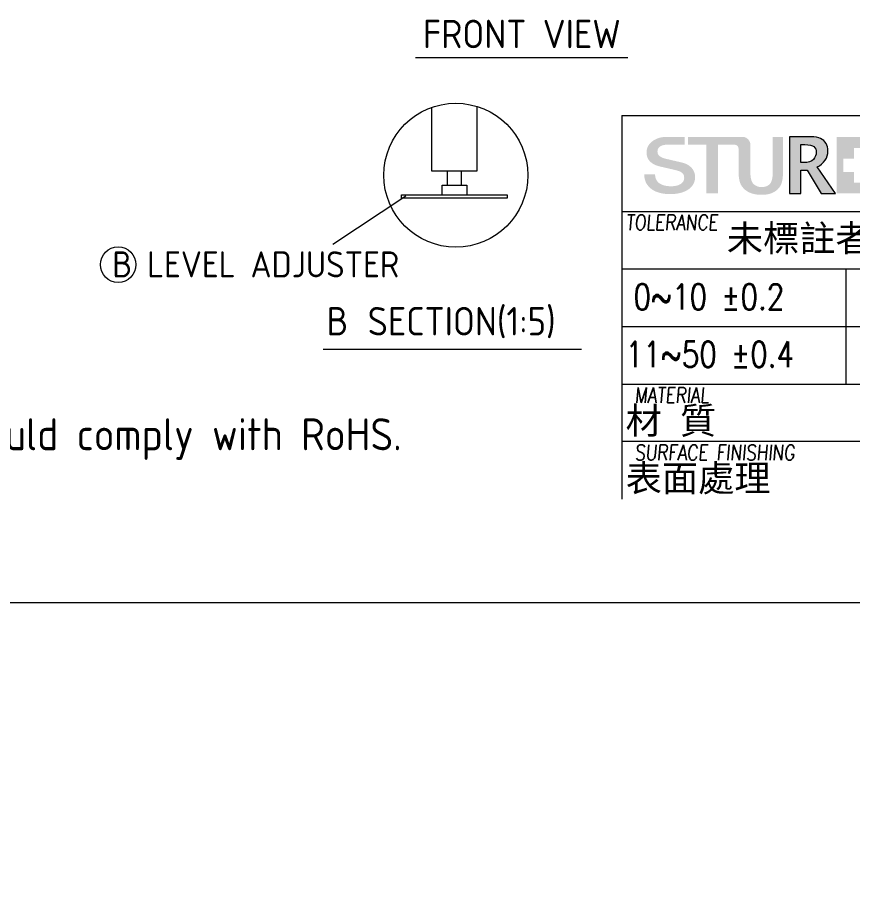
# Model space of a CAD drawing. Header units: millimetres. Extents: x -96603 to 124772, y -7961 to 11116.
# Drawn here: x 5864 to 9386, y -1215 to 2469 of the extents above; entities that cross this region are included whole.
import ezdxf

# ---------------------------------------------------------------- set-up
doc = ezdxf.new("R2010")
doc.units = ezdxf.units.MM
doc.layers.get('0').update_dxf_attribs({"lineweight": 15})
for name, color, linetype, lineweight in [('D', 3, 'Continuous', 13), ('F', 7, 'Continuous', 15), ('標註', 5, 'Continuous', 9)]:
    doc.layers.add(name, color=color, linetype=linetype, lineweight=lineweight)
doc.styles.get("Standard").update_dxf_attribs({"font": 'KAIU.TTF'})
doc.styles.add('STU25', font='isocp2.shx')
doc.styles.add('Text', font='romans.shx', dxfattribs={"width": 0.8, "oblique": 10})

# ---------------------------------------------------------------- blocks, each defined once
blk = doc.blocks.new('新駿LOGO')
at = {"layer": 'F'}
h = blk.add_hatch(color=256, dxfattribs=at)
edge = h.paths.add_edge_path()
edge.add_spline(control_points=[(-529.051, -442.142), (-529.051, -442.306), (-529.019, -442.447), (-528.955, -442.564), (-528.891, -442.681), (-528.802, -442.776), (-528.688, -442.851), (-528.574, -442.925), (-528.443, -442.98), (-528.294, -443.014), (-528.146, -443.048), (-527.986, -443.065), (-527.812, -443.065), (-527.625, -443.065), (-527.465, -443.046), (-527.333, -443.008), (-527.2, -442.969), (-527.093, -442.92), (-527.011, -442.86), (-526.929, -442.799), (-526.87, -442.73), (-526.833, -442.652), (-526.797, -442.573), (-526.778, -442.494), (-526.778, -442.413), (-526.778, -442.248), (-526.821, -442.126), (-526.905, -442.048), (-526.99, -441.97), (-527.082, -441.914), (-527.182, -441.882), (-527.356, -441.826), (-527.558, -441.773), (-527.788, -441.722), (-528.018, -441.672), (-528.302, -441.606), (-528.64, -441.526), (-528.85, -441.478), (-529.024, -441.415), (-529.164, -441.336), (-529.303, -441.257), (-529.413, -441.17), (-529.495, -441.074), (-529.578, -440.977), (-529.636, -440.874), (-529.67, -440.766), (-529.704, -440.657), (-529.721, -440.546), (-529.721, -440.434), (-529.721, -440.216), (-529.67, -440.028), (-529.567, -439.869), (-529.464, -439.71), (-529.329, -439.579), (-529.16, -439.474), (-528.991, -439.37), (-528.855, -439.306), (-528.64, -439.256), (-528.426, -439.205), (-528.133, -439.204), (-527.915, -439.204), (-527.659, -439.204), (-526.729, -439.204), (-526.729, -439.204), (-526.729, -439.204), (-526.732, -439.805), (-526.732, -439.805), (-526.732, -439.805), (-528.141, -439.796), (-528.282, -439.825), (-528.386, -439.847), (-528.478, -439.858), (-528.565, -439.9), (-528.651, -439.942), (-528.723, -439.999), (-528.78, -440.072), (-528.837, -440.144), (-528.866, -440.235), (-528.866, -440.343), (-528.866, -440.496), (-528.812, -440.616), (-528.705, -440.702), (-528.598, -440.789), (-528.458, -440.854), (-528.284, -440.898), (-528.266, -440.902), (-528.194, -440.919), (-528.069, -440.95), (-527.943, -440.98), (-527.803, -441.013), (-527.648, -441.049), (-527.493, -441.086), (-527.341, -441.121), (-527.193, -441.155), (-527.044, -441.189), (-526.938, -441.214), (-526.874, -441.231), (-526.715, -441.275), (-526.576, -441.335), (-526.457, -441.411), (-526.338, -441.488), (-526.239, -441.575), (-526.159, -441.674), (-526.079, -441.773), (-526.02, -441.878), (-525.981, -441.991), (-525.943, -442.103), (-525.923, -442.216), (-525.923, -442.329), (-525.923, -442.57), (-525.979, -442.776), (-526.091, -442.947), (-526.203, -443.118), (-526.349, -443.258), (-526.532, -443.366), (-526.715, -443.476), (-526.922, -443.555), (-527.155, -443.605), (-527.388, -443.655), (-527.625, -443.681), (-527.867, -443.681), (-528.145, -443.681), (-528.408, -443.65), (-528.653, -443.59), (-528.9, -443.53), (-529.115, -443.437), (-529.297, -443.313), (-529.48, -443.188), (-529.626, -443.028), (-529.735, -442.833), (-529.845, -442.637), (-529.902, -442.407), (-529.906, -442.142), (-529.906, -442.142), (-529.051, -442.142), (-529.051, -442.142)], knot_values=[0, 0, 0, 0, 1, 1, 1, 2, 2, 2, 3, 3, 3, 4, 4, 4, 5, 5, 5, 6, 6, 6, 7, 7, 7, 8, 8, 8, 9, 9, 9, 10, 10, 10, 11, 11, 11, 12, 12, 12, 13, 13, 13, 14, 14, 14, 15, 15, 15, 16, 16, 16, 17, 17, 17, 18, 18, 18, 19, 19, 19, 20, 20, 20, 21, 21, 21, 22, 22, 22, 23, 23, 23, 24, 24, 24, 25, 25, 25, 26, 26, 26, 27, 27, 27, 28, 28, 28, 29, 29, 29, 30, 30, 30, 31, 31, 31, 32, 32, 32, 33, 33, 33, 34, 34, 34, 35, 35, 35, 36, 36, 36, 37, 37, 37, 38, 38, 38, 39, 39, 39, 40, 40, 40, 41, 41, 41, 42, 42, 42, 43, 43, 43, 44, 44, 44, 45, 45, 45, 45], degree=3, periodic=0)
edge = h.paths.add_edge_path()
edge.add_spline(control_points=[(-522.525, -440.141), (-522.54, -440.04), (-522.569, -439.94), (-522.628, -439.896), (-522.768, -439.792), (-522.902, -439.814), (-522.902, -439.814), (-522.902, -439.814), (-523.024, -439.814), (-523.024, -439.814), (-523.024, -439.814), (-524.139, -439.814), (-524.139, -439.814), (-524.139, -439.814), (-524.139, -443.624), (-524.139, -443.624), (-524.139, -443.624), (-525.057, -443.624), (-525.057, -443.624), (-525.057, -443.624), (-525.057, -439.814), (-525.057, -439.814), (-525.057, -439.814), (-526.468, -439.814), (-526.468, -439.814), (-526.468, -439.814), (-526.468, -439.204), (-526.468, -439.204), (-526.468, -439.204), (-522.387, -439.204), (-522.387, -439.204)], knot_values=[5.578051, 5.578051, 5.578051, 5.578051, 6, 6, 6, 7, 7, 7, 8, 8, 8, 9, 9, 9, 10, 10, 10, 11, 11, 11, 12, 12, 12, 13, 13, 13, 14, 14, 14, 15, 15, 15, 15], degree=3, periodic=0)
edge.add_spline(control_points=[(-522.396, -439.204), (-522.311, -439.204), (-522.216, -439.204), (-522.216, -439.204), (-522.216, -439.204), (-521.96, -439.187), (-521.763, -439.406), (-521.582, -439.606), (-521.607, -439.851), (-521.607, -439.851), (-521.607, -439.851), (-521.607, -441.917), (-521.607, -441.917), (-521.607, -442.407), (-521.523, -442.732), (-521.357, -442.891), (-521.191, -443.051), (-520.975, -443.131), (-520.71, -443.131), (-520.449, -443.131), (-520.242, -443.052), (-520.087, -442.894), (-519.933, -442.736), (-519.855, -442.433), (-519.855, -441.982), (-519.855, -441.982), (-519.855, -439.204), (-519.855, -439.204), (-519.855, -439.204), (-519.054, -439.204), (-519.054, -439.204), (-519.054, -439.204), (-519.054, -441.919), (-519.054, -441.919), (-519.054, -442.431), (-519.119, -442.798), (-519.247, -443.02), (-519.375, -443.242), (-519.561, -443.417), (-519.804, -443.544), (-520.047, -443.671), (-520.354, -443.735), (-520.727, -443.735), (-521.094, -443.735), (-521.408, -443.676), (-521.671, -443.558), (-521.933, -443.439), (-522.142, -443.263), (-522.295, -443.029), (-522.448, -442.795), (-522.525, -442.422), (-522.525, -441.91), (-522.525, -441.91), (-522.525, -440.923), (-522.525, -440.141)], knot_values=[0.44538, 0.44538, 0.44538, 0.44538, 1, 1, 1, 2, 2, 2, 3, 3, 3, 4, 4, 4, 5, 5, 5, 6, 6, 6, 7, 7, 7, 8, 8, 8, 9, 9, 9, 10, 10, 10, 11, 11, 11, 12, 12, 12, 13, 13, 13, 14, 14, 14, 15, 15, 15, 16, 16, 16, 17, 17, 17, 17.603917, 17.603917, 17.603917, 17.603917], degree=3, periodic=0)
h = blk.add_hatch(color=256, dxfattribs=at)
edge = h.paths.add_edge_path()
edge.add_spline(control_points=[(-522.216, -439.204), (-522.216, -439.204), (-526.468, -439.204), (-526.468, -439.204)], knot_values=[14, 14, 14, 14, 15, 15, 15, 15], degree=3, periodic=0)
edge.add_spline(control_points=[(-526.468, -439.204), (-526.468, -439.204), (-526.468, -439.814), (-526.468, -439.814)], knot_values=[13, 13, 13, 13, 14, 14, 14, 14], degree=3, periodic=0)
edge.add_spline(control_points=[(-526.468, -439.814), (-526.468, -439.814), (-525.057, -439.814), (-525.057, -439.814)], knot_values=[12, 12, 12, 12, 13, 13, 13, 13], degree=3, periodic=0)
edge.add_spline(control_points=[(-525.057, -439.814), (-525.057, -439.814), (-525.057, -443.624), (-525.057, -443.624)], knot_values=[11, 11, 11, 11, 12, 12, 12, 12], degree=3, periodic=0)
edge.add_spline(control_points=[(-525.057, -443.624), (-525.057, -443.624), (-524.139, -443.624), (-524.139, -443.624)], knot_values=[10, 10, 10, 10, 11, 11, 11, 11], degree=3, periodic=0)
edge.add_spline(control_points=[(-524.139, -443.624), (-524.139, -443.624), (-524.139, -439.814), (-524.139, -439.814)], knot_values=[9, 9, 9, 9, 10, 10, 10, 10], degree=3, periodic=0)
edge.add_spline(control_points=[(-524.139, -439.814), (-524.139, -439.814), (-523.024, -439.814), (-523.024, -439.814)], knot_values=[8, 8, 8, 8, 9, 9, 9, 9], degree=3, periodic=0)
edge.add_spline(control_points=[(-523.024, -439.814), (-523.024, -439.814), (-522.902, -439.814), (-522.902, -439.814)], knot_values=[7, 7, 7, 7, 8, 8, 8, 8], degree=3, periodic=0)
edge.add_spline(control_points=[(-522.902, -439.814), (-522.902, -439.814), (-522.768, -439.792), (-522.628, -439.896)], knot_values=[6, 6, 6, 6, 7, 7, 7, 7], degree=3, periodic=0)
edge.add_spline(control_points=[(-522.628, -439.896), (-522.569, -439.94), (-522.54, -440.04), (-522.525, -440.141)], knot_values=[5.578051, 5.578051, 5.578051, 5.578051, 6, 6, 6, 6], degree=3, periodic=0)
edge.add_spline(control_points=[(-522.525, -440.141), (-522.525, -440.923), (-522.525, -441.91), (-522.525, -441.91)], knot_values=[17, 17, 17, 17, 17.603917, 17.603917, 17.603917, 17.603917], degree=3, periodic=0)
edge.add_spline(control_points=[(-522.525, -441.91), (-522.525, -442.422), (-522.448, -442.795), (-522.295, -443.029)], knot_values=[16, 16, 16, 16, 17, 17, 17, 17], degree=3, periodic=0)
edge.add_spline(control_points=[(-522.295, -443.029), (-522.142, -443.263), (-521.933, -443.439), (-521.671, -443.558)], knot_values=[15, 15, 15, 15, 16, 16, 16, 16], degree=3, periodic=0)
edge.add_spline(control_points=[(-521.671, -443.558), (-521.408, -443.676), (-521.094, -443.735), (-520.727, -443.735)], knot_values=[14, 14, 14, 14, 15, 15, 15, 15], degree=3, periodic=0)
edge.add_spline(control_points=[(-520.727, -443.735), (-520.354, -443.735), (-520.047, -443.671), (-519.804, -443.544)], knot_values=[13, 13, 13, 13, 14, 14, 14, 14], degree=3, periodic=0)
edge.add_spline(control_points=[(-519.804, -443.544), (-519.561, -443.417), (-519.375, -443.242), (-519.247, -443.02)], knot_values=[12, 12, 12, 12, 13, 13, 13, 13], degree=3, periodic=0)
edge.add_spline(control_points=[(-519.247, -443.02), (-519.119, -442.798), (-519.054, -442.431), (-519.054, -441.919)], knot_values=[11, 11, 11, 11, 12, 12, 12, 12], degree=3, periodic=0)
edge.add_spline(control_points=[(-519.054, -441.919), (-519.054, -441.919), (-519.054, -439.204), (-519.054, -439.204)], knot_values=[10, 10, 10, 10, 11, 11, 11, 11], degree=3, periodic=0)
edge.add_spline(control_points=[(-519.054, -439.204), (-519.054, -439.204), (-519.855, -439.204), (-519.855, -439.204)], knot_values=[9, 9, 9, 9, 10, 10, 10, 10], degree=3, periodic=0)
edge.add_spline(control_points=[(-519.855, -439.204), (-519.855, -439.204), (-519.855, -441.982), (-519.855, -441.982)], knot_values=[8, 8, 8, 8, 9, 9, 9, 9], degree=3, periodic=0)
edge.add_spline(control_points=[(-519.855, -441.982), (-519.855, -442.433), (-519.933, -442.736), (-520.087, -442.894)], knot_values=[7, 7, 7, 7, 8, 8, 8, 8], degree=3, periodic=0)
edge.add_spline(control_points=[(-520.087, -442.894), (-520.242, -443.052), (-520.449, -443.131), (-520.71, -443.131)], knot_values=[6, 6, 6, 6, 7, 7, 7, 7], degree=3, periodic=0)
edge.add_spline(control_points=[(-520.71, -443.131), (-520.975, -443.131), (-521.191, -443.051), (-521.357, -442.891)], knot_values=[5, 5, 5, 5, 6, 6, 6, 6], degree=3, periodic=0)
edge.add_spline(control_points=[(-521.357, -442.891), (-521.523, -442.732), (-521.607, -442.407), (-521.607, -441.917)], knot_values=[4, 4, 4, 4, 5, 5, 5, 5], degree=3, periodic=0)
edge.add_spline(control_points=[(-521.607, -441.917), (-521.607, -441.917), (-521.607, -439.851), (-521.607, -439.851)], knot_values=[3, 3, 3, 3, 4, 4, 4, 4], degree=3, periodic=0)
edge.add_spline(control_points=[(-521.607, -439.851), (-521.607, -439.851), (-521.582, -439.606), (-521.763, -439.406)], knot_values=[2, 2, 2, 2, 3, 3, 3, 3], degree=3, periodic=0)
edge.add_spline(control_points=[(-521.763, -439.406), (-521.96, -439.187), (-522.216, -439.204), (-522.216, -439.204)], knot_values=[1, 1, 1, 1, 2, 2, 2, 2], degree=3, periodic=0)
h = blk.add_hatch(color=256, dxfattribs=at)
edge = h.paths.add_edge_path()
edge.add_spline(control_points=[(-518.536, -443.624), (-518.536, -443.624), (-518.536, -439.204), (-518.536, -439.204), (-518.536, -439.204), (-516.884, -439.204), (-516.884, -439.204), (-516.545, -439.204), (-516.288, -439.246), (-516.111, -439.33), (-515.934, -439.415), (-515.794, -439.544), (-515.692, -439.716), (-515.59, -439.888), (-515.538, -440.082), (-515.538, -440.299), (-515.538, -440.557), (-515.613, -440.802), (-515.762, -441.032), (-515.912, -441.261), (-516.122, -441.437), (-516.394, -441.558), (-516.394, -441.558), (-514.952, -443.624), (-514.952, -443.624), (-514.952, -443.624), (-516.071, -443.624), (-516.071, -443.624), (-516.071, -443.624), (-517.172, -441.815), (-517.172, -441.815), (-517.172, -441.815), (-517.672, -441.815), (-517.672, -441.815), (-517.672, -441.815), (-517.672, -443.624), (-517.672, -443.624), (-517.672, -443.624), (-518.536, -443.624), (-518.536, -443.624)], knot_values=[0, 0, 0, 0, 1, 1, 1, 2, 2, 2, 3, 3, 3, 4, 4, 4, 5, 5, 5, 6, 6, 6, 7, 7, 7, 8, 8, 8, 9, 9, 9, 10, 10, 10, 11, 11, 11, 12, 12, 12, 13, 13, 13, 13], degree=3, periodic=0)
edge = h.paths.add_edge_path(flags=16)
edge.add_spline(control_points=[(-517.672, -441.21), (-517.672, -441.21), (-517.462, -441.21), (-517.462, -441.21), (-517.084, -441.21), (-516.822, -441.127), (-516.676, -440.962), (-516.53, -440.796), (-516.456, -440.609), (-516.456, -440.4), (-516.456, -440.219), (-516.515, -440.075), (-516.633, -439.968), (-516.751, -439.862), (-516.991, -439.809), (-517.351, -439.809), (-517.351, -439.809), (-517.672, -439.809), (-517.672, -439.809), (-517.672, -439.809), (-517.672, -441.21), (-517.672, -441.21)], knot_values=[0, 0, 0, 0, 1, 1, 1, 2, 2, 2, 3, 3, 3, 4, 4, 4, 5, 5, 5, 6, 6, 6, 7, 7, 7, 7], degree=3, periodic=0)
h = blk.add_hatch(color=256, dxfattribs=at)
edge = h.paths.add_edge_path()
edge.add_spline(control_points=[(-514.869, -439.204), (-514.869, -439.204), (-514.869, -443.624), (-514.869, -443.624)], knot_values=[0, 0, 0, 0, 1, 1, 1, 1], degree=3, periodic=0)
edge.add_spline(control_points=[(-514.869, -443.624), (-514.869, -443.624), (-513.047, -443.624), (-513.047, -443.624)], knot_values=[8, 8, 8, 8, 9, 9, 9, 9], degree=3, periodic=0)
edge.add_spline(control_points=[(-513.047, -443.624), (-512.514, -443.624), (-512.094, -443.524), (-511.788, -443.322)], knot_values=[7, 7, 7, 7, 8, 8, 8, 8], degree=3, periodic=0)
edge.add_spline(control_points=[(-511.788, -443.322), (-511.48, -443.121), (-511.247, -442.847), (-511.087, -442.501)], knot_values=[6, 6, 6, 6, 7, 7, 7, 7], degree=3, periodic=0)
edge.add_spline(control_points=[(-511.087, -442.501), (-510.927, -442.155), (-510.846, -441.761), (-510.846, -441.321)], knot_values=[5, 5, 5, 5, 6, 6, 6, 6], degree=3, periodic=0)
edge.add_spline(control_points=[(-510.846, -441.321), (-510.846, -440.871), (-510.931, -440.488), (-511.099, -440.17)], knot_values=[4, 4, 4, 4, 5, 5, 5, 5], degree=3, periodic=0)
edge.add_spline(control_points=[(-511.099, -440.17), (-511.267, -439.852), (-511.493, -439.612), (-511.777, -439.448)], knot_values=[3, 3, 3, 3, 4, 4, 4, 4], degree=3, periodic=0)
edge.add_spline(control_points=[(-511.777, -439.448), (-512.061, -439.285), (-512.457, -439.204), (-512.967, -439.204)], knot_values=[2, 2, 2, 2, 3, 3, 3, 3], degree=3, periodic=0)
edge.add_spline(control_points=[(-512.967, -439.204), (-512.967, -439.204), (-514.869, -439.204), (-514.869, -439.204)], knot_values=[1, 1, 1, 1, 2, 2, 2, 2], degree=3, periodic=0)
h.paths.add_polyline_path([(-514.335, -441.95), (-513.511, -441.95), (-513.511, -442.773), (-512.482, -442.773), (-512.482, -441.95), (-511.637, -441.95), (-511.637, -440.92), (-512.482, -440.92), (-512.482, -440.074), (-513.511, -440.074), (-513.511, -440.92), (-514.335, -440.92)], flags=16)
at = {"layer": 'F', "lineweight": 0}
for points, knots in [([(-518.536, -443.624), (-518.536, -443.624), (-518.536, -439.204), (-518.536, -439.204), (-518.536, -439.204), (-516.884, -439.204), (-516.884, -439.204), (-516.545, -439.204), (-516.288, -439.246), (-516.111, -439.33), (-515.934, -439.415), (-515.794, -439.544), (-515.692, -439.716), (-515.59, -439.888), (-515.538, -440.082), (-515.538, -440.299), (-515.538, -440.557), (-515.613, -440.802), (-515.762, -441.032), (-515.912, -441.261), (-516.122, -441.437), (-516.394, -441.558), (-516.394, -441.558), (-514.952, -443.624), (-514.952, -443.624), (-514.952, -443.624), (-516.071, -443.624), (-516.071, -443.624), (-516.071, -443.624), (-517.172, -441.815), (-517.172, -441.815), (-517.172, -441.815), (-517.672, -441.815), (-517.672, -441.815), (-517.672, -441.815), (-517.672, -443.624), (-517.672, -443.624), (-517.672, -443.624), (-518.536, -443.624), (-518.536, -443.624)], [0, 0, 0, 0, 1, 1, 1, 2, 2, 2, 3, 3, 3, 4, 4, 4, 5, 5, 5, 6, 6, 6, 7, 7, 7, 8, 8, 8, 9, 9, 9, 10, 10, 10, 11, 11, 11, 12, 12, 12, 13, 13, 13, 13]), ([(-517.672, -441.21), (-517.672, -441.21), (-517.462, -441.21), (-517.462, -441.21), (-517.084, -441.21), (-516.822, -441.127), (-516.676, -440.962), (-516.53, -440.796), (-516.456, -440.609), (-516.456, -440.4), (-516.456, -440.219), (-516.515, -440.075), (-516.633, -439.968), (-516.751, -439.862), (-516.991, -439.809), (-517.351, -439.809), (-517.351, -439.809), (-517.672, -439.809), (-517.672, -439.809), (-517.672, -439.809), (-517.672, -441.21), (-517.672, -441.21)], [0, 0, 0, 0, 1, 1, 1, 2, 2, 2, 3, 3, 3, 4, 4, 4, 5, 5, 5, 6, 6, 6, 7, 7, 7, 7])]:
    blk.add_open_spline(points, degree=3, knots=knots, dxfattribs=at)

msp = doc.modelspace()

# ---------------------------------------------------------------- linework, layer by layer
for p, q in [((7611.792, 1821.095), (7611.792, 2089.919)), ((7801.792, 2093.895), (7801.792, 1821.095)), ((7801.792, 1821.095), (7611.792, 1821.095)), ((7676.792, 1821.095), (7676.792, 1761.095)), ((7736.792, 1761.095), (7736.792, 1821.095)), ((7654.83, 1721.095), (7654.83, 1761.095)), ((7654.83, 1761.095), (7758.753, 1761.095)), ((7758.753, 1761.095), (7758.753, 1721.095)), ((7484.292, 1706.095), (7484.292, 1721.095)), ((7484.292, 1721.095), (7929.292, 1721.095)), ((7929.292, 1706.095), (7484.292, 1706.095)), ((7929.292, 1721.095), (7929.292, 1706.095))]:
    msp.add_line(p, q)
at = {"layer": 'D'}
for p, q in [((7542.845, 2300.116), (8437.869, 2300.116)), ((7502.227, 1714.795), (7194.182, 1510.454)), ((7153.959, 1069.254), (8243.493, 1069.254))]:
    msp.add_line(p, q, dxfattribs=at)
for centre, radius in [((7712.826, 1803.482), 303.734), ((6288.734, 1425.968), 75)]:
    msp.add_circle(centre, radius, dxfattribs=at)
at = {"layer": 'F', "color": 7}
for p, q in [((8413.291, 2055.388), (15482.348, 2055.388)), ((8413.291, 1650.671), (15482.348, 1650.671)), ((8413.291, 1407.841), (12298.574, 1407.841)), ((9357.631, 1407.841), (9357.631, 922.181)), ((8413.291, 1165.011), (15482.348, 1165.011)), ((8413.291, 922.181), (15482.348, 922.181)), ((15482.348, 679.35), (8413.291, 679.35))]:
    msp.add_line(p, q, dxfattribs=at)
at = {"layer": 'F'}
msp.add_line((8413.291, 2055.388), (8413.291, 436.52), dxfattribs=at)
at = {"layer": 'F', "color": 6}
msp.add_lwpolyline([(0, 11116.226), (0, 0), (15810.943, 0), (15810.943, 11116.226)], close=True, dxfattribs=at)

# ---------------------------------------------------------------- block references
at = {"xscale": 53.9622641509434, "yscale": 53.9622641509434, "zscale": 53.9622641509434}
msp.add_blockref('新駿LOGO', (37102.271, 25665.579), dxfattribs=at)

# ---------------------------------------------------------------- texts
at = {"layer": 'D', "attachment_point": 1}
for s, insert, char_height in [('{\\Fisocp2|c136;\\C11;FRONT VIEW}', (7574.024, 2459.519), 120), ('{\\Fisocp2|c136;\\C3;B LEVEL ADJUSTER}', (6263.706, 1482.236), 110), ('{\\Fisocp2|c136;\\C11;B\\fDFKai-SB|b0|i0|c136|p65; \\Fisocp2|c136;SECTION(1:5)}', (7167.591, 1247.207), 120)]:
    msp.add_mtext(s, dxfattribs=dict(at, insert=insert, char_height=char_height))
at = {"layer": 'D', "color": 0, "insert": (4275.61, 777.672), "char_height": 135.00867, "attachment_point": 1, "style": 'STU25'}
msp.add_mtext('Note{\\f標楷體|b0|i0|c136|p65;：}All parts should comply with RoHS.', dxfattribs=at)
at = {"layer": 'F', "color": 1, "lineweight": 15, "style": 'Text', "oblique": 5, "width": 0.8}
for s, height, p in [('TOLERANCE', 64.7547, (8430.362, 1571.931)), ('MATERIAL', 64.7547, (8467.603, 843.44)), ('SURFACE FINISHING', 64.75472, (8467.603, 600.61))]:
    msp.add_text(s, height=height, dxfattribs=at).set_placement(p)
at = {"layer": 'F', "lineweight": -3}
for s, p in [('未標註者一般公差表', (8856.026, 1481.277)), ('材 質', (8429.207, 711.732)), ('表面處理', (8429.207, 468.901))]:
    msp.add_text(s, height=112.0118, dxfattribs=at).set_placement(p)
at = {"layer": 'F', "lineweight": 20, "style": 'Text', "width": 0.8}
for s, p in [('0~10 ±0.2', (8462.171, 1236.362)), ('11~50 ±0.4', (8429.103, 993.532))]:
    msp.add_text(s, height=107.9245, dxfattribs=at).set_placement(p)
at = {"layer": '標註', "char_height": 20, "attachment_point": 1}
for insert in [(6114.639, -1153.623), (6260.562, -1215.338)]:
    msp.add_mtext('\\A1;', dxfattribs=dict(at, insert=insert))

doc.saveas('drawing.dxf')
